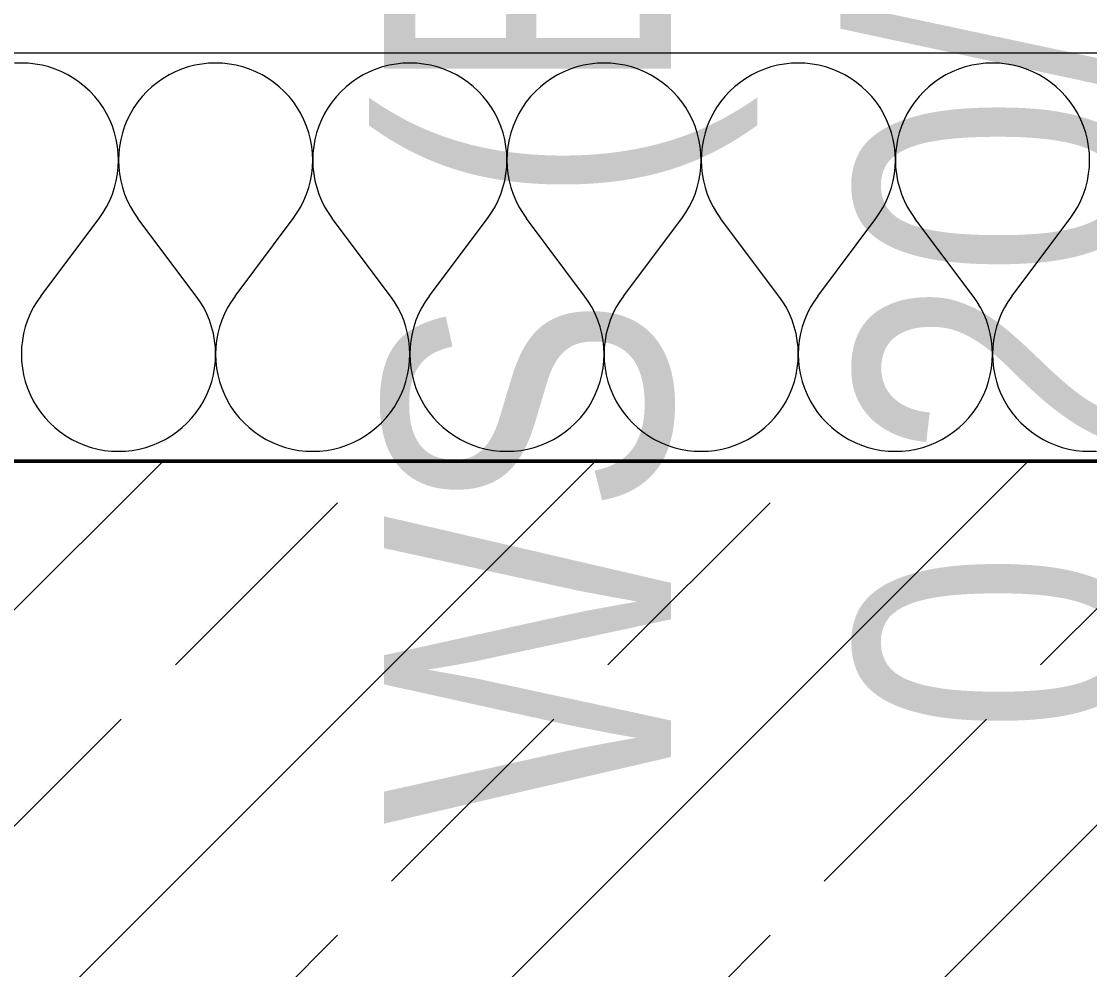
# Model space of a CAD drawing. Header units: centimetres. Extents: x 52.8 to 69.4, y 16.8 to 58.2.
# Drawn here: x 65.275 to 66.113, y 36.339 to 37.083 of the extents above; entities that cross this region are included whole.
import ezdxf
from ezdxf.xclip import XClip

# ---------------------------------------------------------------- set-up
doc = ezdxf.new("R2010")
doc.units = ezdxf.units.CM
doc.header["$MEASUREMENT"] = 0
doc.header["$XCLIPFRAME"] = 0
doc.set_wipeout_variables(frame=1)
for name, pattern in [('ML1_Strichlinie Eng Konstruktion', [0.225, 0.075, -0.15]), ('Strichlinie', [0.4, 0.3, -0.1]), ('Strichlinie kurz', [0.15, 0.075, -0.075]), ('Wipeout_Contour', [100, 0, -100])]:
    doc.linetypes.add(name, pattern=pattern)
for name, color, linetype in [('-2._Grundriss 2.UG_7_Bemaßung 50.gfb', 7, 'Continuous'), ('-2._Grundriss 2.UG_7_Decken.gfb', 7, 'Continuous'), ('-2._Grundriss 2.UG_7_Fassade.gfb', 7, 'Continuous'), ('-2._Grundriss 2.UG_7_Neubau_Wände massiv.gfb', 7, 'Continuous'), ('-2._Grundriss 2.UG_7_Unterdecken.gfb', 7, 'Continuous'), ('-2._Grundriss 2.UG_7_Wände massiv.gfb', 7, 'Continuous')]:
    doc.layers.add(name, color=color, linetype=linetype)
doc.styles.add('ERSTELLTER_STIL_3', font='')
doc.styles.get('ERSTELLTER_STIL_3').set_extended_font_data('Arial Narrow')

# ---------------------------------------------------------------- blocks, each defined once
blk = doc.blocks.new('*X302')
at = {"layer": '-2._Grundriss 2.UG_7_Fassade.gfb', "color": 8, "linetype": 'Continuous', "lineweight": 13, "ltscale": 10}
for p, q in [((65.27474, 37.05076), (65.2693, 37.05057)), ((65.28018, 37.05057), (65.27474, 37.05076)), ((65.28559, 37.04998), (65.28018, 37.05057)), ((65.29094, 37.04902), (65.28559, 37.04998)), ((65.29622, 37.04767), (65.29094, 37.04902)), ((65.30138, 37.04595), (65.29622, 37.04767)), ((65.3064, 37.04387), (65.30138, 37.04595)), ((65.31127, 37.04143), (65.3064, 37.04387)), ((65.39546, 37.04387), (65.39059, 37.04143)), ((65.40049, 37.04595), (65.39546, 37.04387)), ((65.40565, 37.04767), (65.40049, 37.04595)), ((65.41092, 37.04902), (65.40565, 37.04767)), ((65.41628, 37.04998), (65.41092, 37.04902)), ((65.42168, 37.05057), (65.41628, 37.04998)), ((65.42712, 37.05076), (65.42168, 37.05057)), ((65.43256, 37.05057), (65.42712, 37.05076)), ((65.43797, 37.04998), (65.43256, 37.05057)), ((65.44332, 37.04902), (65.43797, 37.04998)), ((65.4486, 37.04767), (65.44332, 37.04902)), ((65.45376, 37.04595), (65.4486, 37.04767)), ((65.45879, 37.04387), (65.45376, 37.04595)), ((65.46365, 37.04143), (65.45879, 37.04387)), ((65.54784, 37.04387), (65.54298, 37.04143)), ((65.55287, 37.04595), (65.54784, 37.04387)), ((65.55803, 37.04767), (65.55287, 37.04595)), ((65.5633, 37.04902), (65.55803, 37.04767)), ((65.56866, 37.04998), (65.5633, 37.04902)), ((65.57407, 37.05057), (65.56866, 37.04998)), ((65.5795, 37.05076), (65.57407, 37.05057)), ((65.58494, 37.05057), (65.5795, 37.05076)), ((65.59035, 37.04998), (65.58494, 37.05057)), ((65.59571, 37.04902), (65.59035, 37.04998)), ((65.60098, 37.04767), (65.59571, 37.04902)), ((65.60614, 37.04595), (65.60098, 37.04767)), ((65.61117, 37.04387), (65.60614, 37.04595)), ((65.61603, 37.04143), (65.61117, 37.04387)), ((65.70022, 37.04387), (65.69536, 37.04143)), ((65.70525, 37.04595), (65.70022, 37.04387)), ((65.71041, 37.04767), (65.70525, 37.04595)), ((65.71568, 37.04902), (65.71041, 37.04767)), ((65.72104, 37.04998), (65.71568, 37.04902)), ((65.72645, 37.05057), (65.72104, 37.04998)), ((65.73188, 37.05076), (65.72645, 37.05057)), ((65.73732, 37.05057), (65.73188, 37.05076)), ((65.74273, 37.04998), (65.73732, 37.05057)), ((65.74809, 37.04902), (65.74273, 37.04998)), ((65.75336, 37.04767), (65.74809, 37.04902)), ((65.75852, 37.04595), (65.75336, 37.04767)), ((65.76355, 37.04387), (65.75852, 37.04595)), ((65.76841, 37.04143), (65.76355, 37.04387)), ((65.8526, 37.04387), (65.84774, 37.04143)), ((65.85763, 37.04595), (65.8526, 37.04387)), ((65.86279, 37.04767), (65.85763, 37.04595)), ((65.86806, 37.04902), (65.86279, 37.04767)), ((65.87342, 37.04998), (65.86806, 37.04902)), ((65.87883, 37.05057), (65.87342, 37.04998)), ((65.88427, 37.05076), (65.87883, 37.05057)), ((65.8897, 37.05057), (65.88427, 37.05076)), ((65.89511, 37.04998), (65.8897, 37.05057)), ((65.90047, 37.04902), (65.89511, 37.04998)), ((65.90574, 37.04767), (65.90047, 37.04902)), ((65.9109, 37.04595), (65.90574, 37.04767)), ((65.91593, 37.04387), (65.9109, 37.04595)), ((65.92079, 37.04143), (65.91593, 37.04387)), ((66.00498, 37.04387), (66.00012, 37.04143)), ((66.01001, 37.04595), (66.00498, 37.04387)), ((66.01517, 37.04767), (66.01001, 37.04595)), ((66.02044, 37.04902), (66.01517, 37.04767)), ((66.0258, 37.04998), (66.02044, 37.04902)), ((66.03121, 37.05057), (66.0258, 37.04998)), ((66.03665, 37.05076), (66.03121, 37.05057)), ((66.04208, 37.05057), (66.03665, 37.05076)), ((66.04749, 37.04998), (66.04208, 37.05057)), ((66.05285, 37.04902), (66.04749, 37.04998)), ((66.05812, 37.04767), (66.05285, 37.04902)), ((66.06328, 37.04595), (66.05812, 37.04767)), ((66.06831, 37.04387), (66.06328, 37.04595)), ((66.07317, 37.04143), (66.06831, 37.04387)), ((65.31595, 37.03866), (65.31127, 37.04143)), ((65.32042, 37.03555), (65.31595, 37.03866)), ((65.32465, 37.03214), (65.32042, 37.03555)), ((65.38145, 37.03555), (65.37721, 37.03214)), ((65.38592, 37.03866), (65.38145, 37.03555)), ((65.39059, 37.04143), (65.38592, 37.03866)), ((65.46833, 37.03866), (65.46365, 37.04143)), ((65.4728, 37.03555), (65.46833, 37.03866)), ((65.47703, 37.03214), (65.4728, 37.03555)), ((65.53383, 37.03555), (65.52959, 37.03214)), ((65.5383, 37.03866), (65.53383, 37.03555)), ((65.54298, 37.04143), (65.5383, 37.03866)), ((65.62071, 37.03866), (65.61603, 37.04143)), ((65.62518, 37.03555), (65.62071, 37.03866)), ((65.62941, 37.03214), (65.62518, 37.03555)), ((65.68621, 37.03555), (65.68197, 37.03214)), ((65.69068, 37.03866), (65.68621, 37.03555)), ((65.69536, 37.04143), (65.69068, 37.03866)), ((65.77309, 37.03866), (65.76841, 37.04143)), ((65.77756, 37.03555), (65.77309, 37.03866)), ((65.7818, 37.03214), (65.77756, 37.03555)), ((65.83859, 37.03555), (65.83435, 37.03214)), ((65.84306, 37.03866), (65.83859, 37.03555)), ((65.84774, 37.04143), (65.84306, 37.03866)), ((65.92547, 37.03866), (65.92079, 37.04143)), ((65.92994, 37.03555), (65.92547, 37.03866)), ((65.93418, 37.03214), (65.92994, 37.03555)), ((65.99097, 37.03555), (65.98674, 37.03214)), ((65.99544, 37.03866), (65.99097, 37.03555)), ((66.00012, 37.04143), (65.99544, 37.03866)), ((66.07785, 37.03866), (66.07317, 37.04143)), ((66.08232, 37.03555), (66.07785, 37.03866)), ((66.08656, 37.03214), (66.08232, 37.03555)), ((65.32863, 37.02843), (65.32465, 37.03214)), ((65.33234, 37.02444), (65.32863, 37.02843)), ((65.37323, 37.02843), (65.36952, 37.02444)), ((65.37721, 37.03214), (65.37323, 37.02843)), ((65.48101, 37.02843), (65.47703, 37.03214)), ((65.48472, 37.02444), (65.48101, 37.02843)), ((65.52561, 37.02843), (65.52191, 37.02444)), ((65.52959, 37.03214), (65.52561, 37.02843)), ((65.6334, 37.02843), (65.62941, 37.03214)), ((65.6371, 37.02444), (65.6334, 37.02843)), ((65.67799, 37.02843), (65.67429, 37.02444)), ((65.68197, 37.03214), (65.67799, 37.02843)), ((65.78578, 37.02843), (65.7818, 37.03214)), ((65.78948, 37.02444), (65.78578, 37.02843)), ((65.83037, 37.02843), (65.82667, 37.02444)), ((65.83435, 37.03214), (65.83037, 37.02843)), ((65.93816, 37.02843), (65.93418, 37.03214)), ((65.94186, 37.02444), (65.93816, 37.02843)), ((65.98275, 37.02843), (65.97905, 37.02444)), ((65.98674, 37.03214), (65.98275, 37.02843)), ((66.09054, 37.02843), (66.08656, 37.03214)), ((66.09424, 37.02444), (66.09054, 37.02843)), ((65.33575, 37.02021), (65.33234, 37.02444)), ((65.33885, 37.01573), (65.33575, 37.02021)), ((65.36611, 37.02021), (65.36301, 37.01573)), ((65.36952, 37.02444), (65.36611, 37.02021)), ((65.48813, 37.02021), (65.48472, 37.02444)), ((65.49123, 37.01573), (65.48813, 37.02021)), ((65.51849, 37.02021), (65.51539, 37.01573)), ((65.52191, 37.02444), (65.51849, 37.02021)), ((65.64051, 37.02021), (65.6371, 37.02444)), ((65.64362, 37.01573), (65.64051, 37.02021)), ((65.67087, 37.02021), (65.66777, 37.01573)), ((65.67429, 37.02444), (65.67087, 37.02021)), ((65.7929, 37.02021), (65.78948, 37.02444)), ((65.796, 37.01573), (65.7929, 37.02021)), ((65.82325, 37.02021), (65.82015, 37.01573)), ((65.82667, 37.02444), (65.82325, 37.02021)), ((65.94528, 37.02021), (65.94186, 37.02444)), ((65.94838, 37.01573), (65.94528, 37.02021)), ((65.97564, 37.02021), (65.97253, 37.01573)), ((65.97905, 37.02444), (65.97564, 37.02021)), ((66.09766, 37.02021), (66.09424, 37.02444)), ((66.10076, 37.01573), (66.09766, 37.02021)), ((65.34163, 37.01105), (65.33885, 37.01573)), ((65.34406, 37.00619), (65.34163, 37.01105)), ((65.36024, 37.01105), (65.3578, 37.00619)), ((65.36301, 37.01573), (65.36024, 37.01105)), ((65.49401, 37.01105), (65.49123, 37.01573)), ((65.49644, 37.00619), (65.49401, 37.01105)), ((65.51262, 37.01105), (65.51018, 37.00619)), ((65.51539, 37.01573), (65.51262, 37.01105)), ((65.64639, 37.01105), (65.64362, 37.01573)), ((65.64882, 37.00619), (65.64639, 37.01105)), ((65.665, 37.01105), (65.66256, 37.00619)), ((65.66777, 37.01573), (65.665, 37.01105)), ((65.79877, 37.01105), (65.796, 37.01573)), ((65.8012, 37.00619), (65.79877, 37.01105)), ((65.81738, 37.01105), (65.81495, 37.00619)), ((65.82015, 37.01573), (65.81738, 37.01105)), ((65.95115, 37.01105), (65.94838, 37.01573)), ((65.95359, 37.00619), (65.95115, 37.01105)), ((65.96976, 37.01105), (65.96733, 37.00619)), ((65.97253, 37.01573), (65.96976, 37.01105)), ((66.10353, 37.01105), (66.10076, 37.01573)), ((66.10597, 37.00619), (66.10353, 37.01105)), ((65.34614, 37.00116), (65.34406, 37.00619)), ((65.3578, 37.00619), (65.35572, 37.00116)), ((65.49852, 37.00116), (65.49644, 37.00619)), ((65.51018, 37.00619), (65.5081, 37.00116)), ((65.6509, 37.00116), (65.64882, 37.00619)), ((65.66256, 37.00619), (65.66048, 37.00116)), ((65.80328, 37.00116), (65.8012, 37.00619)), ((65.81495, 37.00619), (65.81287, 37.00116)), ((65.95567, 37.00116), (65.95359, 37.00619)), ((65.96733, 37.00619), (65.96525, 37.00116)), ((66.10805, 37.00116), (66.10597, 37.00619)), ((65.34786, 36.996), (65.34614, 37.00116)), ((65.3492, 36.99072), (65.34786, 36.996)), ((65.35401, 36.996), (65.35266, 36.99072)), ((65.35572, 37.00116), (65.35401, 36.996)), ((65.50024, 36.996), (65.49852, 37.00116)), ((65.50158, 36.99072), (65.50024, 36.996)), ((65.50639, 36.996), (65.50505, 36.99072)), ((65.5081, 37.00116), (65.50639, 36.996)), ((65.65262, 36.996), (65.6509, 37.00116)), ((65.65396, 36.99072), (65.65262, 36.996)), ((65.65877, 36.996), (65.65743, 36.99072)), ((65.66048, 37.00116), (65.65877, 36.996)), ((65.805, 36.996), (65.80328, 37.00116)), ((65.80634, 36.99072), (65.805, 36.996)), ((65.81115, 36.996), (65.80981, 36.99072)), ((65.81287, 37.00116), (65.81115, 36.996)), ((65.95738, 36.996), (65.95567, 37.00116)), ((65.95872, 36.99072), (65.95738, 36.996)), ((65.96353, 36.996), (65.96219, 36.99072)), ((65.96525, 37.00116), (65.96353, 36.996)), ((66.10976, 36.996), (66.10805, 37.00116)), ((66.1111, 36.99072), (66.10976, 36.996)), ((65.35016, 36.98537), (65.3492, 36.99072)), ((65.35074, 36.97996), (65.35016, 36.98537)), ((65.3517, 36.98537), (65.35112, 36.97996)), ((65.35266, 36.99072), (65.3517, 36.98537)), ((65.50254, 36.98537), (65.50158, 36.99072)), ((65.50312, 36.97996), (65.50254, 36.98537)), ((65.50408, 36.98537), (65.5035, 36.97996)), ((65.50505, 36.99072), (65.50408, 36.98537)), ((65.65492, 36.98537), (65.65396, 36.99072)), ((65.6555, 36.97996), (65.65492, 36.98537)), ((65.65646, 36.98537), (65.65588, 36.97996)), ((65.65743, 36.99072), (65.65646, 36.98537)), ((65.80731, 36.98537), (65.80634, 36.99072)), ((65.80788, 36.97996), (65.80731, 36.98537)), ((65.80884, 36.98537), (65.80827, 36.97996)), ((65.80981, 36.99072), (65.80884, 36.98537)), ((65.95969, 36.98537), (65.95872, 36.99072)), ((65.96026, 36.97996), (65.95969, 36.98537)), ((65.96122, 36.98537), (65.96065, 36.97996)), ((65.96219, 36.99072), (65.96122, 36.98537)), ((66.11207, 36.98537), (66.1111, 36.99072)), ((66.11265, 36.97996), (66.11207, 36.98537)), ((65.35093, 36.97452), (65.35074, 36.97996)), ((65.35112, 36.97996), (65.35093, 36.97452)), ((65.50331, 36.97452), (65.50312, 36.97996)), ((65.5035, 36.97996), (65.50331, 36.97452)), ((65.65569, 36.97452), (65.6555, 36.97996)), ((65.65588, 36.97996), (65.65569, 36.97452)), ((65.80807, 36.97452), (65.80788, 36.97996)), ((65.80827, 36.97996), (65.80807, 36.97452)), ((65.96046, 36.97452), (65.96026, 36.97996)), ((65.96065, 36.97996), (65.96046, 36.97452)), ((66.11284, 36.97452), (66.11265, 36.97996)), ((65.35015, 36.96367), (65.35073, 36.96908)), ((65.35073, 36.96908), (65.35093, 36.97452)), ((65.35093, 36.97452), (65.35113, 36.96908)), ((65.35113, 36.96908), (65.35172, 36.96367)), ((65.50253, 36.96367), (65.50312, 36.96908)), ((65.50312, 36.96908), (65.50331, 36.97452)), ((65.50331, 36.97452), (65.50351, 36.96908)), ((65.50351, 36.96908), (65.5041, 36.96367)), ((65.65491, 36.96367), (65.6555, 36.96908)), ((65.6555, 36.96908), (65.65569, 36.97452)), ((65.65569, 36.97452), (65.65589, 36.96908)), ((65.65589, 36.96908), (65.65648, 36.96367)), ((65.80729, 36.96367), (65.80788, 36.96908)), ((65.80788, 36.96908), (65.80807, 36.97452)), ((65.80807, 36.97452), (65.80827, 36.96908)), ((65.80827, 36.96908), (65.80886, 36.96367)), ((65.95967, 36.96367), (65.96026, 36.96908)), ((65.96026, 36.96908), (65.96046, 36.97452)), ((65.96046, 36.97452), (65.96065, 36.96908)), ((65.96065, 36.96908), (65.96124, 36.96367)), ((66.11205, 36.96367), (66.11264, 36.96908)), ((66.11264, 36.96908), (66.11284, 36.97452)), ((65.34918, 36.95832), (65.35015, 36.96367)), ((65.35172, 36.96367), (65.35268, 36.95832)), ((65.50156, 36.95832), (65.50253, 36.96367)), ((65.5041, 36.96367), (65.50507, 36.95832)), ((65.65394, 36.95832), (65.65491, 36.96367)), ((65.65648, 36.96367), (65.65745, 36.95832)), ((65.80632, 36.95832), (65.80729, 36.96367)), ((65.80886, 36.96367), (65.80983, 36.95832)), ((65.9587, 36.95832), (65.95967, 36.96367)), ((65.96124, 36.96367), (65.96221, 36.95832)), ((66.11108, 36.95832), (66.11205, 36.96367)), ((65.34611, 36.94789), (65.34783, 36.95305)), ((65.34783, 36.95305), (65.34918, 36.95832)), ((65.35268, 36.95832), (65.35403, 36.95305)), ((65.35403, 36.95305), (65.35576, 36.94789)), ((65.49849, 36.94789), (65.50021, 36.95305)), ((65.50021, 36.95305), (65.50156, 36.95832)), ((65.50507, 36.95832), (65.50642, 36.95305)), ((65.50642, 36.95305), (65.50814, 36.94789)), ((65.65087, 36.94789), (65.65259, 36.95305)), ((65.65259, 36.95305), (65.65394, 36.95832)), ((65.65745, 36.95832), (65.6588, 36.95305)), ((65.6588, 36.95305), (65.66052, 36.94789)), ((65.80325, 36.94789), (65.80497, 36.95305)), ((65.80497, 36.95305), (65.80632, 36.95832)), ((65.80983, 36.95832), (65.81118, 36.95305)), ((65.81118, 36.95305), (65.8129, 36.94789)), ((65.95563, 36.94789), (65.95735, 36.95305)), ((65.95735, 36.95305), (65.9587, 36.95832)), ((65.96221, 36.95832), (65.96356, 36.95305)), ((65.96356, 36.95305), (65.96528, 36.94789)), ((66.10801, 36.94789), (66.10973, 36.95305)), ((66.10973, 36.95305), (66.11108, 36.95832)), ((65.34402, 36.94286), (65.34611, 36.94789)), ((65.35576, 36.94789), (65.35784, 36.94286)), ((65.4964, 36.94286), (65.49849, 36.94789)), ((65.50814, 36.94789), (65.51022, 36.94286)), ((65.64878, 36.94286), (65.65087, 36.94789)), ((65.66052, 36.94789), (65.6626, 36.94286)), ((65.80116, 36.94286), (65.80325, 36.94789)), ((65.8129, 36.94789), (65.81499, 36.94286)), ((65.95354, 36.94286), (65.95563, 36.94789)), ((65.96528, 36.94789), (65.96737, 36.94286)), ((66.10593, 36.94286), (66.10801, 36.94789)), ((65.3388, 36.93332), (65.34158, 36.938)), ((65.34158, 36.938), (65.34402, 36.94286)), ((65.35784, 36.94286), (65.36028, 36.938)), ((65.36028, 36.938), (65.36306, 36.93332)), ((65.49118, 36.93332), (65.49396, 36.938)), ((65.49396, 36.938), (65.4964, 36.94286)), ((65.51022, 36.94286), (65.51266, 36.938)), ((65.51266, 36.938), (65.51544, 36.93332)), ((65.64356, 36.93332), (65.64634, 36.938)), ((65.64634, 36.938), (65.64878, 36.94286)), ((65.6626, 36.94286), (65.66504, 36.938)), ((65.66504, 36.938), (65.66782, 36.93332)), ((65.79594, 36.93332), (65.79872, 36.938)), ((65.79872, 36.938), (65.80116, 36.94286)), ((65.81499, 36.94286), (65.81743, 36.938)), ((65.81743, 36.938), (65.82021, 36.93332)), ((65.94832, 36.93332), (65.95111, 36.938)), ((65.95111, 36.938), (65.95354, 36.94286)), ((65.96737, 36.94286), (65.96981, 36.938)), ((65.96981, 36.938), (65.97259, 36.93332)), ((66.10071, 36.93332), (66.10349, 36.938)), ((66.10349, 36.938), (66.10593, 36.94286)), ((65.28998, 36.8679), (65.33569, 36.92885)), ((65.33569, 36.92885), (65.3388, 36.93332)), ((65.36306, 36.93332), (65.36617, 36.92885)), ((65.41188, 36.8679), (65.36617, 36.92885)), ((65.44236, 36.8679), (65.48807, 36.92885)), ((65.48807, 36.92885), (65.49118, 36.93332)), ((65.51544, 36.93332), (65.51855, 36.92885)), ((65.56427, 36.8679), (65.51855, 36.92885)), ((65.59474, 36.8679), (65.64046, 36.92885)), ((65.64046, 36.92885), (65.64356, 36.93332)), ((65.66782, 36.93332), (65.67093, 36.92885)), ((65.71665, 36.8679), (65.67093, 36.92885)), ((65.74712, 36.8679), (65.79284, 36.92885)), ((65.79284, 36.92885), (65.79594, 36.93332)), ((65.82021, 36.93332), (65.82331, 36.92885)), ((65.86903, 36.8679), (65.82331, 36.92885)), ((65.8995, 36.8679), (65.94522, 36.92885)), ((65.94522, 36.92885), (65.94832, 36.93332)), ((65.97259, 36.93332), (65.97569, 36.92885)), ((66.02141, 36.8679), (65.97569, 36.92885)), ((66.05188, 36.8679), (66.0976, 36.92885)), ((66.0976, 36.92885), (66.10071, 36.93332)), ((65.28998, 36.8679), (65.28687, 36.86344)), ((65.41499, 36.86344), (65.41188, 36.8679)), ((65.44236, 36.8679), (65.43925, 36.86344)), ((65.56737, 36.86344), (65.56427, 36.8679)), ((65.59474, 36.8679), (65.59163, 36.86344)), ((65.71975, 36.86344), (65.71665, 36.8679)), ((65.74712, 36.8679), (65.74402, 36.86344)), ((65.87213, 36.86344), (65.86903, 36.8679)), ((65.8995, 36.8679), (65.8964, 36.86344)), ((66.02452, 36.86344), (66.02141, 36.8679)), ((66.05188, 36.8679), (66.04878, 36.86344)), ((65.28687, 36.86344), (65.28409, 36.85876)), ((65.41777, 36.85876), (65.41499, 36.86344)), ((65.43925, 36.86344), (65.43647, 36.85876)), ((65.57015, 36.85876), (65.56737, 36.86344)), ((65.59163, 36.86344), (65.58885, 36.85876)), ((65.72253, 36.85876), (65.71975, 36.86344)), ((65.74402, 36.86344), (65.74123, 36.85876)), ((65.87491, 36.85876), (65.87213, 36.86344)), ((65.8964, 36.86344), (65.89362, 36.85876)), ((66.0273, 36.85876), (66.02452, 36.86344)), ((66.04878, 36.86344), (66.046, 36.85876)), ((65.28165, 36.8539), (65.27957, 36.84887)), ((65.28409, 36.85876), (65.28165, 36.8539)), ((65.42021, 36.8539), (65.41777, 36.85876)), ((65.4223, 36.84887), (65.42021, 36.8539)), ((65.43403, 36.8539), (65.43195, 36.84887)), ((65.43647, 36.85876), (65.43403, 36.8539)), ((65.57259, 36.8539), (65.57015, 36.85876)), ((65.57468, 36.84887), (65.57259, 36.8539)), ((65.58641, 36.8539), (65.58433, 36.84887)), ((65.58885, 36.85876), (65.58641, 36.8539)), ((65.72497, 36.8539), (65.72253, 36.85876)), ((65.72706, 36.84887), (65.72497, 36.8539)), ((65.7388, 36.8539), (65.73671, 36.84887)), ((65.74123, 36.85876), (65.7388, 36.8539)), ((65.87735, 36.8539), (65.87491, 36.85876)), ((65.87944, 36.84887), (65.87735, 36.8539)), ((65.89118, 36.8539), (65.88909, 36.84887)), ((65.89362, 36.85876), (65.89118, 36.8539)), ((66.02974, 36.8539), (66.0273, 36.85876)), ((66.03182, 36.84887), (66.02974, 36.8539)), ((66.04356, 36.8539), (66.04147, 36.84887)), ((66.046, 36.85876), (66.04356, 36.8539)), ((65.27784, 36.84371), (65.27649, 36.83844)), ((65.27957, 36.84887), (65.27784, 36.84371)), ((65.42402, 36.84371), (65.4223, 36.84887)), ((65.42537, 36.83844), (65.42402, 36.84371)), ((65.43022, 36.84371), (65.42888, 36.83844)), ((65.43195, 36.84887), (65.43022, 36.84371)), ((65.5764, 36.84371), (65.57468, 36.84887)), ((65.57775, 36.83844), (65.5764, 36.84371)), ((65.58261, 36.84371), (65.58126, 36.83844)), ((65.58433, 36.84887), (65.58261, 36.84371)), ((65.72878, 36.84371), (65.72706, 36.84887)), ((65.73013, 36.83844), (65.72878, 36.84371)), ((65.73499, 36.84371), (65.73364, 36.83844)), ((65.73671, 36.84887), (65.73499, 36.84371)), ((65.88116, 36.84371), (65.87944, 36.84887)), ((65.88251, 36.83844), (65.88116, 36.84371)), ((65.88737, 36.84371), (65.88602, 36.83844)), ((65.88909, 36.84887), (65.88737, 36.84371)), ((66.03354, 36.84371), (66.03182, 36.84887)), ((66.03489, 36.83844), (66.03354, 36.84371)), ((66.03975, 36.84371), (66.0384, 36.83844)), ((66.04147, 36.84887), (66.03975, 36.84371)), ((65.27649, 36.83844), (65.27552, 36.83308)), ((65.42634, 36.83308), (65.42537, 36.83844)), ((65.42888, 36.83844), (65.42791, 36.83308)), ((65.57872, 36.83308), (65.57775, 36.83844)), ((65.58126, 36.83844), (65.58029, 36.83308)), ((65.7311, 36.83308), (65.73013, 36.83844)), ((65.73364, 36.83844), (65.73267, 36.83308)), ((65.88348, 36.83308), (65.88251, 36.83844)), ((65.88602, 36.83844), (65.88505, 36.83308)), ((66.03586, 36.83308), (66.03489, 36.83844)), ((66.0384, 36.83844), (66.03743, 36.83308)), ((65.27494, 36.82767), (65.27474, 36.82224)), ((65.27552, 36.83308), (65.27494, 36.82767)), ((65.42692, 36.82767), (65.42634, 36.83308)), ((65.42712, 36.82224), (65.42692, 36.82767)), ((65.42732, 36.82767), (65.42712, 36.82224)), ((65.42791, 36.83308), (65.42732, 36.82767)), ((65.57931, 36.82767), (65.57872, 36.83308)), ((65.5795, 36.82224), (65.57931, 36.82767)), ((65.5797, 36.82767), (65.5795, 36.82224)), ((65.58029, 36.83308), (65.5797, 36.82767)), ((65.73169, 36.82767), (65.7311, 36.83308)), ((65.73188, 36.82224), (65.73169, 36.82767)), ((65.73208, 36.82767), (65.73188, 36.82224)), ((65.73267, 36.83308), (65.73208, 36.82767)), ((65.88407, 36.82767), (65.88348, 36.83308)), ((65.88427, 36.82224), (65.88407, 36.82767)), ((65.88446, 36.82767), (65.88427, 36.82224)), ((65.88505, 36.83308), (65.88446, 36.82767)), ((66.03645, 36.82767), (66.03586, 36.83308)), ((66.03665, 36.82224), (66.03645, 36.82767)), ((66.03684, 36.82767), (66.03665, 36.82224)), ((66.03743, 36.83308), (66.03684, 36.82767)), ((65.27474, 36.82224), (65.27493, 36.8168)), ((65.42693, 36.8168), (65.42712, 36.82224)), ((65.42712, 36.82224), (65.42731, 36.8168)), ((65.57931, 36.8168), (65.5795, 36.82224)), ((65.5795, 36.82224), (65.57969, 36.8168)), ((65.73169, 36.8168), (65.73188, 36.82224)), ((65.73188, 36.82224), (65.73208, 36.8168)), ((65.88407, 36.8168), (65.88427, 36.82224)), ((65.88427, 36.82224), (65.88446, 36.8168)), ((66.03646, 36.8168), (66.03665, 36.82224)), ((66.03665, 36.82224), (66.03684, 36.8168)), ((65.27493, 36.8168), (65.27551, 36.81139)), ((65.27551, 36.81139), (65.27647, 36.80603)), ((65.42539, 36.80603), (65.42635, 36.81139)), ((65.42635, 36.81139), (65.42693, 36.8168)), ((65.42731, 36.8168), (65.42789, 36.81139)), ((65.42789, 36.81139), (65.42885, 36.80603)), ((65.57777, 36.80603), (65.57873, 36.81139)), ((65.57873, 36.81139), (65.57931, 36.8168)), ((65.57969, 36.8168), (65.58027, 36.81139)), ((65.58027, 36.81139), (65.58124, 36.80603)), ((65.73015, 36.80603), (65.73112, 36.81139)), ((65.73112, 36.81139), (65.73169, 36.8168)), ((65.73208, 36.8168), (65.73265, 36.81139)), ((65.73265, 36.81139), (65.73362, 36.80603)), ((65.88253, 36.80603), (65.8835, 36.81139)), ((65.8835, 36.81139), (65.88407, 36.8168)), ((65.88446, 36.8168), (65.88503, 36.81139)), ((65.88503, 36.81139), (65.886, 36.80603)), ((66.03491, 36.80603), (66.03588, 36.81139)), ((66.03588, 36.81139), (66.03646, 36.8168)), ((66.03684, 36.8168), (66.03742, 36.81139)), ((66.03742, 36.81139), (66.03838, 36.80603)), ((65.27647, 36.80603), (65.27782, 36.80076)), ((65.42405, 36.80076), (65.42539, 36.80603)), ((65.42885, 36.80603), (65.4302, 36.80076)), ((65.57643, 36.80076), (65.57777, 36.80603)), ((65.58124, 36.80603), (65.58258, 36.80076)), ((65.72881, 36.80076), (65.73015, 36.80603)), ((65.73362, 36.80603), (65.73496, 36.80076)), ((65.88119, 36.80076), (65.88253, 36.80603)), ((65.886, 36.80603), (65.88734, 36.80076)), ((66.03357, 36.80076), (66.03491, 36.80603)), ((66.03838, 36.80603), (66.03972, 36.80076)), ((65.27782, 36.80076), (65.27953, 36.7956)), ((65.27953, 36.7956), (65.28161, 36.79057)), ((65.42025, 36.79057), (65.42233, 36.7956)), ((65.42233, 36.7956), (65.42405, 36.80076)), ((65.4302, 36.80076), (65.43191, 36.7956)), ((65.43191, 36.7956), (65.43399, 36.79057)), ((65.57263, 36.79057), (65.57471, 36.7956)), ((65.57471, 36.7956), (65.57643, 36.80076)), ((65.58258, 36.80076), (65.58429, 36.7956)), ((65.58429, 36.7956), (65.58637, 36.79057)), ((65.72501, 36.79057), (65.72709, 36.7956)), ((65.72709, 36.7956), (65.72881, 36.80076)), ((65.73496, 36.80076), (65.73668, 36.7956)), ((65.73668, 36.7956), (65.73875, 36.79057)), ((65.87739, 36.79057), (65.87947, 36.7956)), ((65.87947, 36.7956), (65.88119, 36.80076)), ((65.88734, 36.80076), (65.88906, 36.7956)), ((65.88906, 36.7956), (65.89114, 36.79057)), ((66.02978, 36.79057), (66.03186, 36.7956)), ((66.03186, 36.7956), (66.03357, 36.80076)), ((66.03972, 36.80076), (66.04144, 36.7956)), ((66.04144, 36.7956), (66.04352, 36.79057)), ((65.28161, 36.79057), (65.28405, 36.7857)), ((65.28405, 36.7857), (65.28682, 36.78102)), ((65.41504, 36.78102), (65.41782, 36.7857)), ((65.41782, 36.7857), (65.42025, 36.79057)), ((65.43399, 36.79057), (65.43643, 36.7857)), ((65.43643, 36.7857), (65.4392, 36.78102)), ((65.56743, 36.78102), (65.5702, 36.7857)), ((65.5702, 36.7857), (65.57263, 36.79057)), ((65.58637, 36.79057), (65.58881, 36.7857)), ((65.58881, 36.7857), (65.59158, 36.78102)), ((65.71981, 36.78102), (65.72258, 36.7857)), ((65.72258, 36.7857), (65.72501, 36.79057)), ((65.73875, 36.79057), (65.74119, 36.7857)), ((65.74119, 36.7857), (65.74396, 36.78102)), ((65.87219, 36.78102), (65.87496, 36.7857)), ((65.87496, 36.7857), (65.87739, 36.79057)), ((65.89114, 36.79057), (65.89357, 36.7857)), ((65.89357, 36.7857), (65.89634, 36.78102)), ((66.02457, 36.78102), (66.02734, 36.7857)), ((66.02734, 36.7857), (66.02978, 36.79057)), ((66.04352, 36.79057), (66.04595, 36.7857)), ((66.04595, 36.7857), (66.04872, 36.78102)), ((65.28682, 36.78102), (65.28992, 36.77655)), ((65.28992, 36.77655), (65.29333, 36.77231)), ((65.40853, 36.77231), (65.41194, 36.77655)), ((65.41194, 36.77655), (65.41504, 36.78102)), ((65.4392, 36.78102), (65.4423, 36.77655)), ((65.4423, 36.77655), (65.44571, 36.77231)), ((65.56091, 36.77231), (65.56432, 36.77655)), ((65.56432, 36.77655), (65.56743, 36.78102)), ((65.59158, 36.78102), (65.59468, 36.77655)), ((65.59468, 36.77655), (65.5981, 36.77231)), ((65.71329, 36.77231), (65.7167, 36.77655)), ((65.7167, 36.77655), (65.71981, 36.78102)), ((65.74396, 36.78102), (65.74706, 36.77655)), ((65.74706, 36.77655), (65.75048, 36.77231)), ((65.86567, 36.77231), (65.86909, 36.77655)), ((65.86909, 36.77655), (65.87219, 36.78102)), ((65.89634, 36.78102), (65.89944, 36.77655)), ((65.89944, 36.77655), (65.90286, 36.77231)), ((66.01805, 36.77231), (66.02147, 36.77655)), ((66.02147, 36.77655), (66.02457, 36.78102)), ((66.04872, 36.78102), (66.05183, 36.77655)), ((66.05183, 36.77655), (66.05524, 36.77231)), ((65.29333, 36.77231), (65.29704, 36.76833)), ((65.29704, 36.76833), (65.30102, 36.76462)), ((65.40084, 36.76462), (65.40482, 36.76833)), ((65.40482, 36.76833), (65.40853, 36.77231)), ((65.44571, 36.77231), (65.44942, 36.76833)), ((65.44942, 36.76833), (65.4534, 36.76462)), ((65.55322, 36.76462), (65.5572, 36.76833)), ((65.5572, 36.76833), (65.56091, 36.77231)), ((65.5981, 36.77231), (65.6018, 36.76833)), ((65.6018, 36.76833), (65.60578, 36.76462)), ((65.7056, 36.76462), (65.70959, 36.76833)), ((65.70959, 36.76833), (65.71329, 36.77231)), ((65.75048, 36.77231), (65.75418, 36.76833)), ((65.75418, 36.76833), (65.75816, 36.76462)), ((65.85799, 36.76462), (65.86197, 36.76833)), ((65.86197, 36.76833), (65.86567, 36.77231)), ((65.90286, 36.77231), (65.90656, 36.76833)), ((65.90656, 36.76833), (65.91054, 36.76462)), ((66.01037, 36.76462), (66.01435, 36.76833)), ((66.01435, 36.76833), (66.01805, 36.77231)), ((66.05524, 36.77231), (66.05894, 36.76833)), ((66.05894, 36.76833), (66.06293, 36.76462)), ((65.30102, 36.76462), (65.30526, 36.76121)), ((65.30526, 36.76121), (65.30973, 36.7581)), ((65.39214, 36.7581), (65.39661, 36.76121)), ((65.39661, 36.76121), (65.40084, 36.76462)), ((65.4534, 36.76462), (65.45764, 36.76121)), ((65.45764, 36.76121), (65.46211, 36.7581)), ((65.54452, 36.7581), (65.54899, 36.76121)), ((65.54899, 36.76121), (65.55322, 36.76462)), ((65.60578, 36.76462), (65.61002, 36.76121)), ((65.61002, 36.76121), (65.61449, 36.7581)), ((65.6969, 36.7581), (65.70137, 36.76121)), ((65.70137, 36.76121), (65.7056, 36.76462)), ((65.75816, 36.76462), (65.7624, 36.76121)), ((65.7624, 36.76121), (65.76687, 36.7581)), ((65.84928, 36.7581), (65.85375, 36.76121)), ((65.85375, 36.76121), (65.85799, 36.76462)), ((65.91054, 36.76462), (65.91478, 36.76121)), ((65.91478, 36.76121), (65.91925, 36.7581)), ((66.00166, 36.7581), (66.00613, 36.76121)), ((66.00613, 36.76121), (66.01037, 36.76462)), ((66.06293, 36.76462), (66.06716, 36.76121)), ((66.06716, 36.76121), (66.07163, 36.7581)), ((65.30973, 36.7581), (65.3144, 36.75532)), ((65.3144, 36.75532), (65.31927, 36.75289)), ((65.31927, 36.75289), (65.3243, 36.75081)), ((65.3243, 36.75081), (65.32946, 36.74909)), ((65.37241, 36.74909), (65.37757, 36.75081)), ((65.37757, 36.75081), (65.38259, 36.75289)), ((65.38259, 36.75289), (65.38746, 36.75532)), ((65.38746, 36.75532), (65.39214, 36.7581)), ((65.46211, 36.7581), (65.46679, 36.75532)), ((65.46679, 36.75532), (65.47165, 36.75289)), ((65.47165, 36.75289), (65.47668, 36.75081)), ((65.47668, 36.75081), (65.48184, 36.74909)), ((65.52479, 36.74909), (65.52995, 36.75081)), ((65.52995, 36.75081), (65.53498, 36.75289)), ((65.53498, 36.75289), (65.53984, 36.75532)), ((65.53984, 36.75532), (65.54452, 36.7581)), ((65.61449, 36.7581), (65.61917, 36.75532)), ((65.61917, 36.75532), (65.62403, 36.75289)), ((65.62403, 36.75289), (65.62906, 36.75081)), ((65.62906, 36.75081), (65.63422, 36.74909)), ((65.67717, 36.74909), (65.68233, 36.75081)), ((65.68233, 36.75081), (65.68736, 36.75289)), ((65.68736, 36.75289), (65.69222, 36.75532)), ((65.69222, 36.75532), (65.6969, 36.7581)), ((65.76687, 36.7581), (65.77155, 36.75532)), ((65.77155, 36.75532), (65.77641, 36.75289)), ((65.77641, 36.75289), (65.78144, 36.75081)), ((65.78144, 36.75081), (65.7866, 36.74909)), ((65.82955, 36.74909), (65.83471, 36.75081)), ((65.83471, 36.75081), (65.83974, 36.75289)), ((65.83974, 36.75289), (65.8446, 36.75532)), ((65.8446, 36.75532), (65.84928, 36.7581)), ((65.91925, 36.7581), (65.92393, 36.75532)), ((65.92393, 36.75532), (65.92879, 36.75289)), ((65.92879, 36.75289), (65.93382, 36.75081)), ((65.93382, 36.75081), (65.93898, 36.74909)), ((65.98193, 36.74909), (65.98709, 36.75081)), ((65.98709, 36.75081), (65.99212, 36.75289)), ((65.99212, 36.75289), (65.99698, 36.75532)), ((65.99698, 36.75532), (66.00166, 36.7581)), ((66.07163, 36.7581), (66.07631, 36.75532)), ((66.07631, 36.75532), (66.08117, 36.75289)), ((66.08117, 36.75289), (66.0862, 36.75081)), ((66.0862, 36.75081), (66.09136, 36.74909)), ((65.32946, 36.74909), (65.33473, 36.74774)), ((65.33473, 36.74774), (65.34008, 36.74677)), ((65.34008, 36.74677), (65.34549, 36.74619)), ((65.34549, 36.74619), (65.35093, 36.746)), ((65.35093, 36.746), (65.35637, 36.74619)), ((65.35637, 36.74619), (65.36178, 36.74677)), ((65.36178, 36.74677), (65.36713, 36.74774)), ((65.36713, 36.74774), (65.37241, 36.74909)), ((65.48184, 36.74909), (65.48711, 36.74774)), ((65.48711, 36.74774), (65.49247, 36.74677)), ((65.49247, 36.74677), (65.49788, 36.74619)), ((65.49788, 36.74619), (65.50331, 36.746)), ((65.50331, 36.746), (65.50875, 36.74619)), ((65.50875, 36.74619), (65.51416, 36.74677)), ((65.51416, 36.74677), (65.51951, 36.74774)), ((65.51951, 36.74774), (65.52479, 36.74909)), ((65.63422, 36.74909), (65.63949, 36.74774)), ((65.63949, 36.74774), (65.64485, 36.74677)), ((65.64485, 36.74677), (65.65026, 36.74619)), ((65.65026, 36.74619), (65.65569, 36.746)), ((65.65569, 36.746), (65.66113, 36.74619)), ((65.66113, 36.74619), (65.66654, 36.74677)), ((65.66654, 36.74677), (65.6719, 36.74774)), ((65.6719, 36.74774), (65.67717, 36.74909)), ((65.7866, 36.74909), (65.79187, 36.74774)), ((65.79187, 36.74774), (65.79723, 36.74677)), ((65.79723, 36.74677), (65.80264, 36.74619)), ((65.80264, 36.74619), (65.80807, 36.746)), ((65.80807, 36.746), (65.81351, 36.74619)), ((65.81351, 36.74619), (65.81892, 36.74677)), ((65.81892, 36.74677), (65.82428, 36.74774)), ((65.82428, 36.74774), (65.82955, 36.74909)), ((65.93898, 36.74909), (65.94425, 36.74774)), ((65.94425, 36.74774), (65.94961, 36.74677)), ((65.94961, 36.74677), (65.95502, 36.74619)), ((65.95502, 36.74619), (65.96046, 36.746)), ((65.96046, 36.746), (65.96589, 36.74619)), ((65.96589, 36.74619), (65.9713, 36.74677)), ((65.9713, 36.74677), (65.97666, 36.74774)), ((65.97666, 36.74774), (65.98193, 36.74909)), ((66.09136, 36.74909), (66.09663, 36.74774)), ((66.09663, 36.74774), (66.10199, 36.74677)), ((66.10199, 36.74677), (66.1074, 36.74619)), ((66.1074, 36.74619), (66.11284, 36.746)), ((66.11284, 36.746), (66.11827, 36.74619))]:
    blk.add_line(p, q, dxfattribs=at)
blk = doc.blocks.new('Zeichnung_8_7', base_point=(42.56998, 4.75838))
at = {"layer": '-2._Grundriss 2.UG_7_Decken.gfb', "color": 7, "linetype": 'Strichlinie', "lineweight": 13, "ltscale": 10, "flags": 128}
blk.add_lwpolyline([(54.53002, 36.73838), (69.06998, 36.73838), (69.40018, 36.73838)], dxfattribs=at)
at = {"layer": '-2._Grundriss 2.UG_7_Fassade.gfb', "color": 7, "linetype": 'Continuous', "lineweight": 13, "ltscale": 10, "flags": 128}
for points in [[(66.22999, 37.05838), (64.60968, 37.05838)], [(64.60968, 36.73838), (66.22999, 36.73838)]]:
    blk.add_lwpolyline(points, dxfattribs=at)
at = {"layer": '-2._Grundriss 2.UG_7_Unterdecken.gfb', "color": 7, "linetype": 'ML1_Strichlinie Eng Konstruktion', "lineweight": 18, "ltscale": 10, "flags": 128}
blk.add_lwpolyline([(54.53002, 36.73838), (66.54999, 36.73838), (66.54999, 38.31153)], dxfattribs=at)
at = {"layer": '-2._Grundriss 2.UG_7_Decken.gfb', "color": 7, "linetype": 'Continuous', "lineweight": 13, "ltscale": 10}
blk.add_blockref('*X302', (0, 0), dxfattribs=at)
at = {"color": 254, "linetype": 'Wipeout_Contour', "lineweight": 0, "ltscale": 909.365956}
blk.add_wipeout([(64.60968, 36.73838), (64.60968, 36.13838), (65.50911, 36.13838), (65.50911, 36.31838), (65.90911, 36.31838), (65.90911, 36.13838), (67.20998, 36.13838), (67.20998, 36.31838), (68.30998, 36.31838), (68.30998, 36.13838), (68.50998, 36.13838), (68.50998, 36.73838)], dxfattribs=at).dxf.layer = '-2._Grundriss 2.UG_7_Neubau_Wände massiv.gfb'
at = {"layer": '-2._Grundriss 2.UG_7_Neubau_Wände massiv.gfb', "linetype": 'Continuous', "lineweight": 0, "true_color": 0x000000}
h = blk.add_hatch(dxfattribs=at)
h.set_pattern_fill('BETON__STAHLBETON_0007', color=18, style=0, pattern_type=2)
h.set_pattern_definition([(45, (42.56998, 4.75838), (-0.1697056, 0.1697056), []), (45, (42.48513, 4.84323), (-0.1697056, 0.1697056), [0.18, -0.06])])
h.paths.add_polyline_path([(64.60968, 36.73838), (64.60968, 36.13838), (65.50911, 36.13838), (65.50911, 36.31838), (65.90911, 36.31838), (65.90911, 36.13838), (67.20998, 36.13838), (67.20998, 36.31838), (68.30998, 36.31838), (68.30998, 36.13838), (68.50998, 36.13838), (68.50998, 36.73838)])
at = {"layer": '-2._Grundriss 2.UG_7_Bemaßung 50.gfb', "color": 7, "linetype": 'Strichlinie kurz', "lineweight": 13, "ltscale": 10}
blk.add_line((65.71032, 33.49634), (65.71032, 36.42866), dxfattribs=at)
at = {"layer": '-2._Grundriss 2.UG_7_Neubau_Wände massiv.gfb', "color": 7, "linetype": 'Continuous', "lineweight": 50, "ltscale": 10, "flags": 128}
blk.add_lwpolyline([(66.54999, 36.73838), (64.60968, 36.73838)], dxfattribs=at)
at = {"layer": '-2._Grundriss 2.UG_7_Wände massiv.gfb', "color": 7, "linetype": 'Continuous', "lineweight": 25, "insert": (65.87764, 36.45269), "char_height": 0.225, "attachment_point": 4, "rotation": 90, "line_spacing_factor": 0.985871, "style": 'ERSTELLTER_STIL_3'}
blk.add_mtext('\\A1;WS (B/H/T)\\P 0,20/3,14/0,09', dxfattribs=at)

msp = doc.modelspace()

# ---------------------------------------------------------------- block references
at = {"color": 7, "linetype": 'Continuous', "lineweight": 13, "ltscale": 10}
ref = msp.add_blockref('Zeichnung_8_7', (42.56998, 4.75838), dxfattribs=at)
XClip(ref).set_block_clipping_path([(54.5300182444, 16.794228408), (69.4001759032, 38.3115296116)])

doc.saveas('drawing.dxf')
